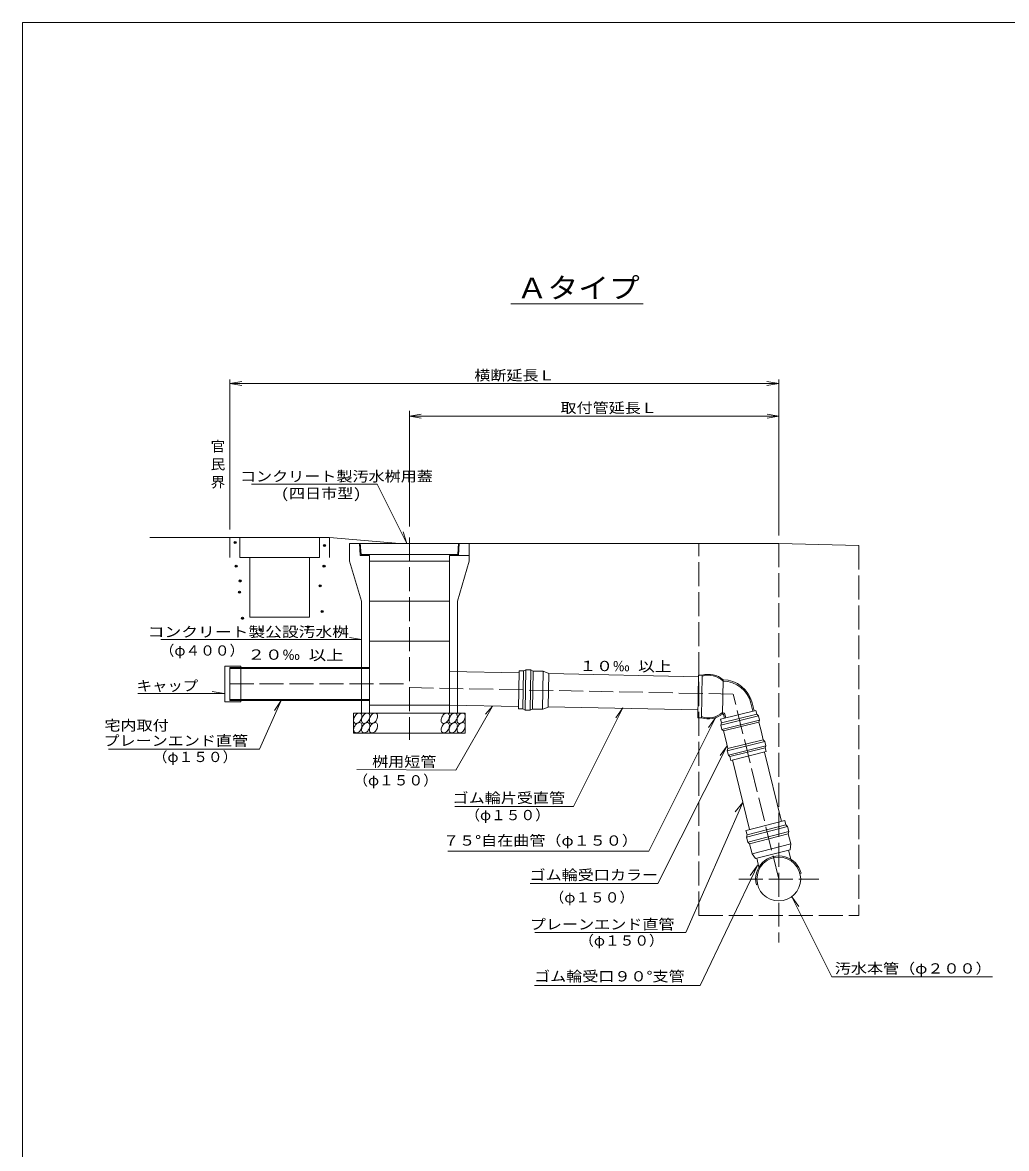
# Model space of a CAD drawing. Units: millimetres on the paper. Extents: x -390 to 406, y -282 to 282.
# Drawn here: x -390.5 to -144.1, y 0 to 282 of the extents above; entities that cross this region are included whole.
import ezdxf
from ezdxf.enums import TextEntityAlignment as Align

# ---------------------------------------------------------------- set-up
doc = ezdxf.new("R2010")
doc.units = ezdxf.units.MM
doc.header["$PDMODE"] = 32
doc.header["$PDSIZE"] = 0.5
doc.linetypes.add('DASHED', pattern=[7.5, 6, -1.5])
for name, color, linetype, lineweight in [('0-1__0-1_0', 7, 'Continuous', 18), ('0-2__0-2_レイヤ1', 7, 'Continuous', 18), ('0-3__0-3_レイヤ2', 7, 'Continuous', 18), ('0-4__0-4_レイヤ3', 7, 'Continuous', 18), ('0-5__0-5_レイヤ4', 7, 'Continuous', 18)]:
    doc.layers.add(name, color=color, linetype=linetype, lineweight=lineweight)
for name, color, linetype in [('0-8__0-9_レイヤ53', 7, 'Continuous'), ('0-A__0-B_レイヤ66', 7, 'Continuous'), ('0-B__0-C_レイヤ67', 7, 'Continuous'), ('0-C__0-D_レイヤ72', 7, 'Continuous'), ('1-2__1-4_レイヤ119', 7, 'Continuous'), ('1-4__1-6_レイヤ129', 7, 'Continuous'), ('1-6__1-8_レイヤ186', 7, 'Continuous'), ('1-7__1-9_レイヤ190', 7, 'Continuous'), ('1-9__1-C_レイヤ200', 7, 'Continuous'), ('1-B__1-E_レイヤ247', 7, 'Continuous')]:
    doc.layers.add(name, color=color, linetype=linetype)
doc.styles.add('ＭＳ ゴシック', font='')
doc.styles.get('ＭＳ ゴシック').set_extended_font_data('MS Gothic')

msp = doc.modelspace()

# ---------------------------------------------------------------- linework, layer by layer
at = {"layer": '0-3__0-3_レイヤ2'}
msp.add_lwpolyline([(-390.5, 282), (-390.5, -282), (405.5, -282), (405.5, 282)], close=True, dxfattribs=at)
at = {"layer": '0-4__0-4_レイヤ3'}
for p, q in [((-268.199, 211.554), (-235.062, 211.554)), ((-338.617, 155.054), (-338.617, 192.554)), ((-335.617, 192.054), (-338.617, 191.554)), ((-204.117, 192.054), (-201.117, 191.554)), ((-201.117, 153.554), (-201.117, 192.554)), ((-338.617, 191.554), (-201.117, 191.554)), ((-335.617, 191.054), (-338.617, 191.554)), ((-204.117, 191.054), (-201.117, 191.554)), ((-301.684, 166.359), (-333.184, 166.359)), ((-294.282, 151.554), (-301.684, 166.359)), ((-316.117, 153.054), (-338.617, 153.054)), ((-338.617, 153.054), (-338.617, 148.054)), ((-313.617, 153.054), (-313.617, 148.054)), ((-294.282, 151.554), (-295.176, 154.461)), ((-308.617, 147.054), (-308.617, 151.554)), ((-306.117, 151.554), (-305.917, 148.554)), ((-305.917, 151.567), (-305.731, 148.77)), ((-298.617, 151.554), (-288.617, 151.554)), ((-281.317, 151.567), (-281.503, 148.77)), ((-281.117, 151.554), (-281.317, 148.554)), ((-181.117, 151.009), (-201.117, 151.554)), ((-318.617, 148.054), (-333.617, 148.054)), ((-305.617, 137.054), (-308.617, 147.054)), ((-303.617, 148.554), (-305.917, 148.554)), ((-281.503, 148.77), (-305.731, 148.77)), ((-303.617, 109.054), (-303.617, 148.554)), ((-283.617, 147.054), (-303.617, 147.054)), ((-283.617, 109.054), (-283.617, 148.554)), ((-278.617, 148.554), (-283.617, 148.554)), ((-281.617, 137.054), (-278.617, 147.054)), ((-305.617, 109.054), (-305.617, 137.054)), ((-283.617, 137.054), (-303.617, 137.054)), ((-281.617, 109.054), (-281.617, 137.054)), ((-305.617, 127.445), (-355.895, 127.445)), ((-305.617, 127.445), (-308.617, 127.945)), ((-283.617, 127.054), (-303.617, 127.054)), ((-339.867, 111.832), (-339.867, 120.756)), ((-335.867, 120.756), (-339.867, 120.756)), ((-338.617, 120.457), (-303.617, 120.457)), ((-338.617, 120.457), (-338.617, 112.207)), ((-338.617, 120.182), (-303.617, 120.182)), ((-335.867, 111.832), (-335.867, 120.756)), ((-283.617, 119.488), (-266.14, 119.107)), ((-266.132, 119.625), (-266.296, 110.121)), ((-265.032, 119.606), (-265.199, 110.102)), ((-264.476, 119.899), (-264.654, 109.791)), ((-263.212, 119.876), (-264.477, 119.899)), ((-263.212, 119.876), (-263.389, 109.767)), ((-262.668, 119.564), (-263.212, 119.876)), ((-262.667, 119.564), (-262.834, 110.059)), ((-260.082, 119.519), (-260.25, 110.015)), ((-258.717, 118.945), (-258.865, 110.539)), ((-258.717, 118.945), (-221.254, 118.127)), ((-221.429, 107.879), (-221.247, 118.538)), ((-221.247, 118.538), (-220.333, 118.522)), ((-220.338, 118.522), (-220.428, 113.193)), ((-215.228, 108.814), (-215.082, 117.393)), ((-339.989, 113.945), (-361.622, 113.945)), ((-339.989, 113.945), (-342.989, 114.445)), ((-220.423, 113.193), (-220.514, 107.864)), ((-335.867, 111.832), (-339.867, 111.832)), ((-338.617, 112.482), (-303.617, 112.482)), ((-338.617, 112.207), (-303.617, 112.207)), ((-325.692, 112.207), (-331.161, 100.044)), ((-327.378, 109.676), (-325.692, 112.207)), ((-283.617, 111.054), (-303.617, 111.054)), ((-283.617, 111.054), (-266.285, 110.727)), ((-282.026, 94.783), (-272.927, 110.575)), ((-274.587, 108.781), (-272.792, 110.816)), ((-265.196, 110.102), (-266.296, 110.121)), ((-264.651, 109.79), (-265.196, 110.102)), ((-258.863, 110.586), (-221.395, 109.878)), ((-240.157, 110.347), (-252.522, 85.618)), ((-240.157, 110.347), (-241.946, 107.888)), ((-208.101, 111.505), (-207.611, 109.544)), ((-207.781, 111.585), (-207.291, 109.624)), ((-279.617, 109.054), (-307.617, 109.054)), ((-279.617, 104.054), (-279.617, 109.054)), ((-263.387, 109.767), (-264.651, 109.79)), ((-216.933, 107.874), (-233.64, 74.46)), ((-220.514, 107.864), (-221.429, 107.879)), ((-216.933, 107.874), (-218.722, 105.414)), ((-215.705, 107.526), (-206.844, 109.735)), ((-215.471, 106.587), (-215.705, 107.526)), ((-215.612, 106.053), (-206.234, 108.391)), ((-215.471, 106.587), (-206.61, 108.796)), ((-215.343, 104.972), (-205.965, 107.311)), ((-215.085, 108.812), (-215.228, 108.814)), ((-215.079, 109.15), (-215.222, 109.153)), ((-214.715, 107.773), (-214.946, 108.702)), ((-214.386, 107.855), (-214.618, 108.783)), ((-215.612, 106.053), (-215.471, 106.587)), ((-215.343, 104.972), (-215.612, 106.053)), ((-214.967, 104.567), (-215.343, 104.972)), ((-214.967, 104.567), (-210.551, 105.668)), ((-214.417, 102.36), (-214.967, 104.567)), ((-210.551, 105.668), (-206.106, 106.777)), ((-205.556, 104.569), (-206.106, 106.777)), ((-214.417, 102.36), (-213.867, 100.153)), ((-214.008, 99.619), (-204.63, 101.957)), ((-209.451, 101.254), (-205.006, 102.362)), ((-331.161, 100.044), (-368.991, 100.044)), ((-214.049, 100.884), (-231.386, 66.399)), ((-214.049, 100.884), (-215.838, 98.425)), ((-213.867, 100.153), (-214.008, 99.619)), ((-213.867, 100.153), (-209.451, 101.254)), ((-213.739, 98.539), (-204.361, 100.877)), ((-213.363, 98.133), (-204.502, 100.343)), ((-213.129, 97.194), (-204.268, 99.403)), ((-204.71, 99.293), (-200.428, 81.934)), ((-213.363, 98.133), (-213.129, 97.194)), ((-212.715, 97.297), (-208.416, 79.882)), ((-306.804, 94.919), (-282.026, 94.783)), ((-252.522, 85.618), (-282.279, 85.618)), ((-210.095, 86.681), (-224.376, 54.057)), ((-210.095, 86.681), (-212.012, 84.287)), ((-199.623, 82.144), (-209.329, 79.63)), ((-199.346, 81.079), (-199.623, 82.144)), ((-209.056, 78.579), (-209.333, 79.644)), ((-198.923, 80.633), (-209.206, 77.957)), ((-199.348, 81.09), (-209.06, 78.563)), ((-198.599, 79.41), (-208.88, 76.734)), ((-198.914, 80.623), (-199.346, 81.079)), ((-198.596, 79.399), (-198.914, 80.623)), ((-198.75, 78.79), (-198.596, 79.399)), ((-209.21, 77.971), (-209.056, 78.579)), ((-208.891, 76.746), (-209.21, 77.971)), ((-208.46, 76.29), (-208.891, 76.746)), ((-207.809, 73.789), (-208.46, 76.29)), ((-198.747, 78.803), (-208.456, 76.276)), ((-198.102, 76.3), (-207.8, 73.776)), ((-233.64, 74.46), (-283.999, 74.46)), ((-206.93, 72.596), (-207.809, 73.789)), ((-198.283, 74.832), (-206.93, 72.596)), ((-198.652, 74.737), (-198.08, 72.419)), ((-206.283, 71.239), (-220.784, 40.809)), ((-206.497, 70.79), (-208.286, 68.33)), ((-206.637, 72.672), (-206.092, 70.463)), ((-195.842, 68.824), (-195.491, 68.915)), ((-231.386, 66.399), (-263.34, 66.399)), ((-206.741, 66.021), (-206.389, 66.111)), ((-196.073, 60.594), (-197.861, 63.054)), ((-224.376, 54.057), (-262.206, 54.057)), ((-220.784, 40.809), (-262.283, 40.809))]:
    msp.add_line(p, q, dxfattribs=at)
at = {"layer": '0-4__0-4_レイヤ3', "color": 1}
for p, q in [((-293.617, 155.735), (-293.617, 184.783)), ((-293.617, 183.427), (-290.663, 183.948)), ((-201.117, 183.427), (-293.617, 183.427)), ((-293.617, 183.427), (-290.663, 182.906)), ((-201.117, 183.427), (-204.071, 183.948)), ((-201.117, 183.427), (-204.071, 182.906))]:
    msp.add_line(p, q, dxfattribs=at)
at = {"layer": '0-4__0-4_レイヤ3', "linetype": 'DASHED'}
for p, q in [((-293.617, 153.054), (-293.617, 102.345)), ((-221.117, 58.344), (-221.117, 151.554)), ((-201.117, 151.554), (-201.117, 51.628)), ((-181.117, 151.009), (-181.117, 58.344)), ((-338.617, 116.332), (-293.617, 116.332)), ((-293.617, 115.425), (-212.558, 113.804)), ((-201.117, 67.469), (-212.558, 113.804)), ((-211.117, 67.469), (-191.117, 67.469)), ((-221.117, 58.344), (-181.117, 58.344))]:
    msp.add_line(p, q, dxfattribs=at)
at = {"layer": '0-4__0-4_レイヤ3'}
for points in [[(-201.117, 151.554), (-296.117, 151.554), (-313.617, 153.054), (-316.117, 153.054), (-316.117, 148.054), (-318.617, 148.054), (-318.617, 133.054), (-333.617, 133.054), (-333.617, 148.054), (-336.117, 148.054), (-336.117, 153.054), (-338.617, 153.054), (-343.617, 153.054), (-358.617, 153.054)], [(-308.617, 151.554), (-278.617, 151.554), (-278.617, 147.054)], [(-264.477, 119.899), (-265.032, 119.606), (-266.132, 119.625)], [(-258.718, 118.945), (-260.083, 119.519), (-262.668, 119.564)], [(-258.862, 110.54), (-260.247, 110.015), (-262.831, 110.06), (-263.387, 109.767)], [(-279.617, 104.054), (-307.617, 104.054), (-307.617, 109.054)], [(-206.106, 106.777), (-205.965, 107.311), (-206.234, 108.391), (-206.61, 108.796), (-206.844, 109.735)], [(-205.556, 104.569), (-205.006, 102.362), (-204.63, 101.957), (-204.361, 100.877), (-204.502, 100.343), (-204.268, 99.403)], [(-214.008, 99.619), (-213.739, 98.539), (-213.363, 98.133)], [(-198.285, 74.819), (-198.099, 76.289), (-198.75, 78.79)], [(-197.861, 63.054), (-187.841, 43.014), (-147.612, 43.014)]]:
    msp.add_lwpolyline(points, dxfattribs=at)
for points in [[(-305.857, 108.994), (-306.002, 109.049), (-306.163, 109.065), (-306.337, 109.041), (-306.516, 108.978), (-306.697, 108.876), (-306.873, 108.741), (-307.04, 108.575), (-307.191, 108.384), (-307.324, 108.174), (-307.432, 107.951), (-307.514, 107.721), (-307.567, 107.492), (-307.589, 107.271), (-307.579, 107.064), (-307.538, 106.878), (-307.467, 106.718), (-307.368, 106.589), (-307.244, 106.496), (-307.099, 106.44), (-306.938, 106.424), (-306.765, 106.449), (-306.585, 106.512), (-306.404, 106.613), (-306.228, 106.749), (-306.061, 106.914), (-305.91, 107.105), (-305.778, 107.316), (-305.669, 107.539), (-305.587, 107.769), (-305.534, 107.998), (-305.513, 108.219), (-305.523, 108.426), (-305.564, 108.612), (-305.635, 108.772), (-305.733, 108.9)], [(-303.869, 108.994), (-304.014, 109.049), (-304.175, 109.065), (-304.348, 109.041), (-304.528, 108.978), (-304.709, 108.876), (-304.885, 108.741), (-305.052, 108.575), (-305.203, 108.384), (-305.335, 108.174), (-305.444, 107.951), (-305.526, 107.721), (-305.579, 107.492), (-305.6, 107.271), (-305.59, 107.064), (-305.549, 106.878), (-305.478, 106.718), (-305.38, 106.589), (-305.256, 106.496), (-305.111, 106.44), (-304.95, 106.424), (-304.776, 106.449), (-304.597, 106.512), (-304.416, 106.613), (-304.24, 106.749), (-304.073, 106.914), (-303.922, 107.105), (-303.789, 107.316), (-303.681, 107.539), (-303.599, 107.769), (-303.546, 107.998), (-303.525, 108.219), (-303.534, 108.426), (-303.575, 108.612), (-303.646, 108.772), (-303.745, 108.9)], [(-301.922, 108.994), (-302.067, 109.049), (-302.228, 109.065), (-302.402, 109.041), (-302.581, 108.978), (-302.762, 108.876), (-302.938, 108.741), (-303.105, 108.575), (-303.256, 108.384), (-303.389, 108.174), (-303.497, 107.951), (-303.579, 107.721), (-303.632, 107.492), (-303.653, 107.271), (-303.644, 107.064), (-303.603, 106.878), (-303.532, 106.718), (-303.433, 106.589), (-303.309, 106.496), (-303.164, 106.44), (-303.003, 106.424), (-302.83, 106.449), (-302.65, 106.512), (-302.469, 106.613), (-302.293, 106.749), (-302.126, 106.914), (-301.975, 107.105), (-301.843, 107.316), (-301.734, 107.539), (-301.652, 107.769), (-301.599, 107.998), (-301.578, 108.219), (-301.588, 108.426), (-301.629, 108.612), (-301.7, 108.772), (-301.798, 108.9)], [(-283.945, 108.994), (-284.09, 109.049), (-284.252, 109.065), (-284.425, 109.041), (-284.604, 108.978), (-284.785, 108.876), (-284.962, 108.741), (-285.128, 108.575), (-285.28, 108.384), (-285.412, 108.174), (-285.52, 107.951), (-285.602, 107.721), (-285.655, 107.492), (-285.677, 107.271), (-285.667, 107.064), (-285.626, 106.878), (-285.555, 106.718), (-285.456, 106.589), (-285.332, 106.496), (-285.188, 106.44), (-285.026, 106.424), (-284.853, 106.449), (-284.673, 106.512), (-284.492, 106.613), (-284.316, 106.749), (-284.15, 106.914), (-283.998, 107.105), (-283.866, 107.316), (-283.757, 107.539), (-283.675, 107.769), (-283.623, 107.998), (-283.601, 108.219), (-283.611, 108.426), (-283.652, 108.612), (-283.723, 108.772), (-283.822, 108.9)], [(-281.957, 108.994), (-282.102, 109.049), (-282.263, 109.065), (-282.437, 109.041), (-282.616, 108.978), (-282.797, 108.876), (-282.973, 108.741), (-283.14, 108.575), (-283.291, 108.384), (-283.424, 108.174), (-283.532, 107.951), (-283.614, 107.721), (-283.667, 107.492), (-283.689, 107.271), (-283.679, 107.064), (-283.638, 106.878), (-283.567, 106.718), (-283.468, 106.589), (-283.344, 106.496), (-283.199, 106.44), (-283.038, 106.424), (-282.865, 106.449), (-282.685, 106.512), (-282.504, 106.613), (-282.328, 106.749), (-282.161, 106.914), (-282.01, 107.105), (-281.878, 107.316), (-281.769, 107.539), (-281.687, 107.769), (-281.634, 107.998), (-281.613, 108.219), (-281.623, 108.426), (-281.664, 108.612), (-281.735, 108.772), (-281.833, 108.9)], [(-279.969, 108.994), (-280.114, 109.049), (-280.275, 109.065), (-280.448, 109.041), (-280.628, 108.978), (-280.809, 108.876), (-280.985, 108.741), (-281.152, 108.575), (-281.303, 108.384), (-281.435, 108.174), (-281.544, 107.951), (-281.626, 107.721), (-281.679, 107.492), (-281.7, 107.271), (-281.69, 107.064), (-281.649, 106.878), (-281.578, 106.718), (-281.48, 106.589), (-281.356, 106.496), (-281.211, 106.44), (-281.05, 106.424), (-280.876, 106.449), (-280.697, 106.512), (-280.516, 106.613), (-280.34, 106.749), (-280.173, 106.914), (-280.022, 107.105), (-279.889, 107.316), (-279.781, 107.539), (-279.699, 107.769), (-279.646, 107.998), (-279.625, 108.219), (-279.634, 108.426), (-279.675, 108.612), (-279.746, 108.772), (-279.845, 108.9)], [(-305.863, 106.606), (-306.007, 106.662), (-306.168, 106.679), (-306.341, 106.656), (-306.52, 106.594), (-306.699, 106.495), (-306.874, 106.362), (-307.039, 106.199), (-307.189, 106.011), (-307.319, 105.804), (-307.426, 105.584), (-307.507, 105.357), (-307.558, 105.131), (-307.578, 104.912), (-307.567, 104.707), (-307.525, 104.523), (-307.453, 104.365), (-307.354, 104.237), (-307.23, 104.144), (-307.085, 104.088), (-306.924, 104.071), (-306.752, 104.094), (-306.573, 104.156), (-306.394, 104.255), (-306.219, 104.388), (-306.054, 104.551), (-305.904, 104.738), (-305.773, 104.946), (-305.666, 105.166), (-305.586, 105.393), (-305.535, 105.619), (-305.515, 105.838), (-305.526, 106.042), (-305.568, 106.227), (-305.64, 106.385), (-305.739, 106.513)], [(-303.875, 106.606), (-304.019, 106.662), (-304.18, 106.679), (-304.353, 106.656), (-304.531, 106.594), (-304.711, 106.495), (-304.886, 106.362), (-305.051, 106.199), (-305.201, 106.011), (-305.331, 105.804), (-305.438, 105.584), (-305.518, 105.357), (-305.569, 105.131), (-305.59, 104.912), (-305.579, 104.707), (-305.537, 104.523), (-305.465, 104.365), (-305.366, 104.237), (-305.242, 104.144), (-305.097, 104.088), (-304.936, 104.071), (-304.764, 104.094), (-304.585, 104.156), (-304.406, 104.255), (-304.231, 104.388), (-304.066, 104.551), (-303.916, 104.738), (-303.785, 104.946), (-303.678, 105.166), (-303.598, 105.393), (-303.547, 105.619), (-303.527, 105.838), (-303.538, 106.042), (-303.58, 106.227), (-303.651, 106.385), (-303.751, 106.513)], [(-301.928, 106.606), (-302.072, 106.662), (-302.233, 106.679), (-302.406, 106.656), (-302.585, 106.594), (-302.764, 106.495), (-302.939, 106.362), (-303.104, 106.199), (-303.254, 106.011), (-303.384, 105.804), (-303.491, 105.584), (-303.572, 105.357), (-303.623, 105.131), (-303.643, 104.912), (-303.632, 104.707), (-303.59, 104.523), (-303.518, 104.365), (-303.419, 104.237), (-303.295, 104.144), (-303.15, 104.088), (-302.989, 104.071), (-302.817, 104.094), (-302.638, 104.156), (-302.459, 104.255), (-302.284, 104.388), (-302.119, 104.551), (-301.969, 104.738), (-301.838, 104.946), (-301.731, 105.166), (-301.651, 105.393), (-301.6, 105.619), (-301.58, 105.838), (-301.591, 106.042), (-301.633, 106.227), (-301.705, 106.385), (-301.804, 106.513)], [(-283.951, 106.606), (-284.096, 106.662), (-284.257, 106.679), (-284.429, 106.656), (-284.608, 106.594), (-284.787, 106.495), (-284.962, 106.362), (-285.127, 106.199), (-285.277, 106.011), (-285.408, 105.804), (-285.515, 105.584), (-285.595, 105.357), (-285.646, 105.131), (-285.666, 104.912), (-285.655, 104.707), (-285.613, 104.523), (-285.541, 104.365), (-285.442, 104.237), (-285.318, 104.144), (-285.174, 104.088), (-285.013, 104.071), (-284.84, 104.094), (-284.661, 104.156), (-284.482, 104.255), (-284.307, 104.388), (-284.142, 104.551), (-283.992, 104.738), (-283.862, 104.946), (-283.755, 105.166), (-283.674, 105.393), (-283.623, 105.619), (-283.603, 105.838), (-283.614, 106.042), (-283.656, 106.227), (-283.728, 106.385), (-283.827, 106.513)], [(-281.963, 106.606), (-282.107, 106.662), (-282.268, 106.679), (-282.441, 106.656), (-282.62, 106.594), (-282.799, 106.495), (-282.974, 106.362), (-283.139, 106.199), (-283.289, 106.011), (-283.419, 105.804), (-283.526, 105.584), (-283.607, 105.357), (-283.658, 105.131), (-283.678, 104.912), (-283.667, 104.707), (-283.625, 104.523), (-283.553, 104.365), (-283.454, 104.237), (-283.33, 104.144), (-283.185, 104.088), (-283.024, 104.071), (-282.852, 104.094), (-282.673, 104.156), (-282.494, 104.255), (-282.319, 104.388), (-282.154, 104.551), (-282.004, 104.738), (-281.873, 104.946), (-281.767, 105.166), (-281.686, 105.393), (-281.635, 105.619), (-281.615, 105.838), (-281.626, 106.042), (-281.668, 106.227), (-281.74, 106.385), (-281.839, 106.513)], [(-279.975, 106.606), (-280.119, 106.662), (-280.28, 106.679), (-280.453, 106.656), (-280.631, 106.594), (-280.811, 106.495), (-280.986, 106.362), (-281.151, 106.199), (-281.301, 106.011), (-281.431, 105.804), (-281.538, 105.584), (-281.618, 105.357), (-281.669, 105.131), (-281.69, 104.912), (-281.679, 104.707), (-281.637, 104.523), (-281.565, 104.365), (-281.466, 104.237), (-281.342, 104.144), (-281.197, 104.088), (-281.036, 104.071), (-280.864, 104.094), (-280.685, 104.156), (-280.506, 104.255), (-280.331, 104.388), (-280.166, 104.551), (-280.016, 104.738), (-279.885, 104.946), (-279.778, 105.166), (-279.698, 105.393), (-279.647, 105.619), (-279.627, 105.838), (-279.638, 106.042), (-279.68, 106.227), (-279.751, 106.385), (-279.851, 106.513)]]:
    msp.add_lwpolyline(points, close=True, dxfattribs=at)
msp.add_circle((-201.117, 67.47), 5.486, dxfattribs=at)
for centre, radius, start, end in [((-218.738, 113.164), 5.356, 47.40678, 107.41927), ((-218.738, 113.164), 5.59, 49.15094, 106.56971), ((-215.216, 109.731), 7.333, 14, 89), ((-215.216, 109.731), 7.663, 14, 89), ((-218.738, 113.164), 5.59, 251.48271, 308.90149), ((-218.738, 113.164), 5.304, 250.50333, 311.53387), ((-215.087, 108.666), 0.145, 14, 89), ((-215.087, 108.666), 0.484, 14, 89), ((-201.116, 67.468), 5.808, 14.4267, 194.4267)]:
    msp.add_arc(centre, radius, start, end, dxfattribs=at)
at = {"layer": '0-8__0-9_レイヤ53'}
msp.add_point((-315.494, 134.462), dxfattribs=at)
at = {"layer": '0-A__0-B_レイヤ66'}
for p in [(-337.013, 145.84), (-314.999, 145.84)]:
    msp.add_point(p, dxfattribs=at)
at = {"layer": '0-B__0-C_レイヤ67'}
msp.add_point((-315.989, 140.944), dxfattribs=at)
at = {"layer": '0-C__0-D_レイヤ72'}
msp.add_point((-337.261, 151.776), dxfattribs=at)
at = {"layer": '1-2__1-4_レイヤ119'}
msp.add_point((-330.953, 129.937), dxfattribs=at)
at = {"layer": '1-4__1-6_レイヤ129'}
msp.add_point((-336.148, 139.336), dxfattribs=at)
at = {"layer": '1-6__1-8_レイヤ186'}
msp.add_point((-335.406, 132.781), dxfattribs=at)
at = {"layer": '1-7__1-9_レイヤ190'}
msp.add_point((-336.024, 142.13), dxfattribs=at)
at = {"layer": '1-9__1-C_レイヤ200'}
msp.add_point((-314.875, 151.034), dxfattribs=at)
at = {"layer": '1-B__1-E_レイヤ247'}
msp.add_point((-318.957, 130.679), dxfattribs=at)

# ---------------------------------------------------------------- texts
at = {"layer": '0-1__0-1_0', "style": 'ＭＳ ゴシック', "width": 1.15}
msp.add_text('(四日市型)', height=2.566, dxfattribs=at).set_placement((-325.784, 162.018), align=Align.BOTTOM_LEFT)
at = {"layer": '0-2__0-2_レイヤ1', "style": 'ＭＳ ゴシック', "width": 1.15}
msp.add_text('コンクリート製汚水桝用蓋', height=2.566, dxfattribs=at).set_placement((-336.053, 166.286), align=Align.BOTTOM_LEFT)
at = {"layer": '0-4__0-4_レイヤ3', "style": 'ＭＳ ゴシック'}
for s, height, width, p in [('Ａタイプ', 5.132, 1.1, (-266.743, 211.422)), ('横断延長Ｌ', 2.566, 1.15, (-277.367, 191.587)), ('官', 2.566, 1.05, (-343.402, 173.815)), ('民', 2.566, 1.05, (-343.402, 169.321)), ('界', 2.566, 1.05, (-343.402, 164.807)), ('コンクリート製公設汚水桝', 2.566, 1.2, (-359.152, 127.328)), ('（φ４００）', 2.566, 1.05, (-356.143, 122.669)), ('キャップ', 2.566, 1.1, (-361.922, 113.827)), ('宅内取付', 2.566, 1.15, (-369.992, 103.918)), ('プレーンエンド直管', 2.566, 1.15, (-370.243, 100.077)), ('（φ１５０）', 2.566, 1.05, (-357.879, 96.011)), ('桝用短管', 2.566, 1.15, (-302.971, 94.829)), ('（φ１５０）', 2.566, 1.05, (-307.659, 90.158)), ('ゴム輪片受直管', 2.566, 1.15, (-282.823, 85.743)), ('（φ１５０）', 2.566, 1.05, (-279.612, 81.453)), ('ゴム輪受口カラー', 2.566, 1.15, (-263.549, 66.445)), ('（φ１５０）', 2.566, 1.05, (-258.507, 60.837)), ('プレーンエンド直管', 2.566, 1.15, (-263.458, 54.091)), ('（φ１５０）', 2.566, 1.05, (-251.094, 50.025)), ('汚水本管（φ２００）', 2.566, 1.15, (-187.091, 43.047)), ('ゴム輪受口９０°支管', 2.566, 1.15, (-262.403, 41.071))]:
    msp.add_text(s, height=height, dxfattribs=dict(at, width=width)).set_placement(p, align=Align.BOTTOM_LEFT)
at = {"layer": '0-4__0-4_レイヤ3', "color": 1, "style": 'ＭＳ ゴシック', "width": 1.15}
msp.add_text('取付管延長Ｌ', height=2.566, dxfattribs=at).set_placement((-255.798, 183.427), align=Align.BOTTOM_LEFT)
at = {"layer": '0-5__0-5_レイヤ4', "style": 'ＭＳ ゴシック'}
for s, width, p in [('２０‰ 以上', 1.25, (-334.158, 121.688)), ('１０‰ 以上', 1.2, (-251.066, 118.841))]:
    msp.add_text(s, height=2.566, rotation=359.5, dxfattribs=dict(at, width=width)).set_placement(p, align=Align.BOTTOM_LEFT)
at = {"layer": '0-5__0-5_レイヤ4', "style": 'ＭＳ ゴシック', "width": 1.15}
msp.add_text('７５°自在曲管（φ１５０）', height=2.566, dxfattribs=at).set_placement((-285.2, 75.068), align=Align.BOTTOM_LEFT)

doc.saveas('drawing.dxf')
